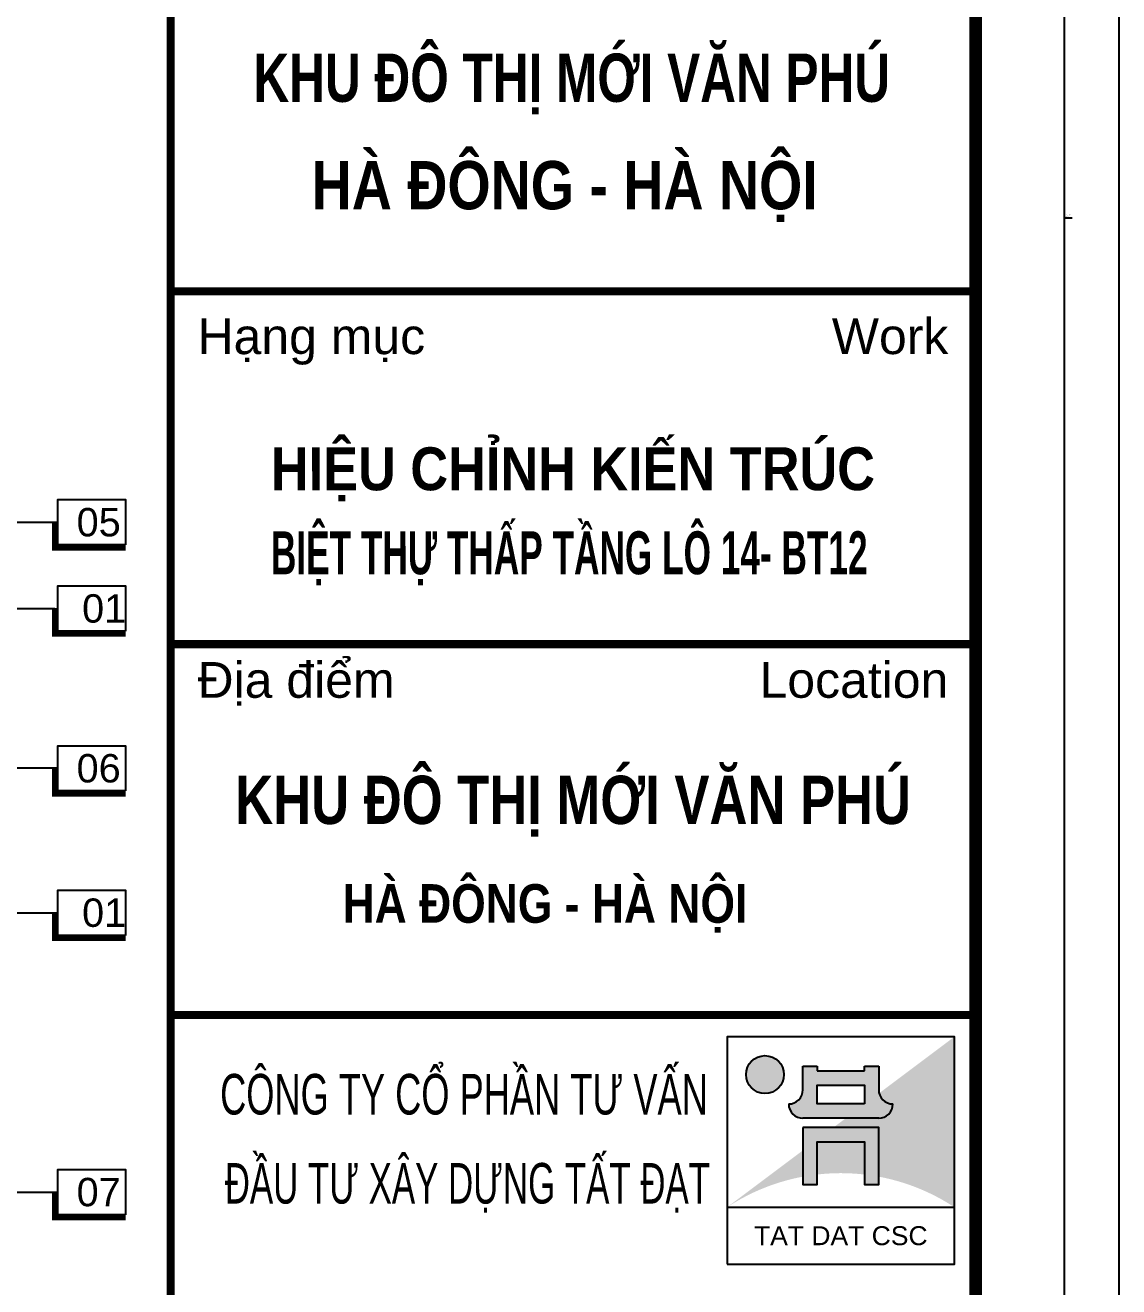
# Model space of a CAD drawing. Header units: millimetres. Extents: x -34806 to 662668, y 63228 to 99452.
# Drawn here: x 306944 to 313107, y 82655 to 89765 of the extents above; entities that cross this region are included whole.
import ezdxf
from ezdxf.enums import TextEntityAlignment as Align

# ---------------------------------------------------------------- set-up
doc = ezdxf.new("R2010")
doc.units = ezdxf.units.MM
doc.header["$LTSCALE"] = 200
doc.header["$MEASUREMENT"] = 0
doc.layers.get('0').update_dxf_attribs({"color": 95, "linetype": 'CONTINUOUS'})
doc.layers.get('DEFPOINTS').update_dxf_attribs({"linetype": 'CONTINUOUS'})
for name, color, linetype in [('DIM', 1, 'CONTINUOUS'), ('KHUNGTEN', 7, 'CONTINUOUS'), ('Net_Thay', 7, 'CONTINUOUS'), ('TEXT2', 6, 'CONTINUOUS'), ('TPTA-Funiture', 27, 'CONTINUOUS'), ('TPTA-Text', 253, 'CONTINUOUS'), ('TPTA-Virtural', 253, 'CONTINUOUS')]:
    doc.layers.add(name, color=color, linetype=linetype)
doc.layers.add('hacth', color=251, linetype='CONTINUOUS', lineweight=13)
doc.styles.add('.VnArial', font='VNARIAL.ttf')
doc.styles.add('Aria H B iso', font='VHARIALB.ttf')
doc.styles.add('Aria H iso', font='VHARIAL.ttf')
doc.styles.add('Arial iso', font='VNARIAL.ttf')
doc.styles.add('RomanS', font='romans.shx', dxfattribs={"width": 0.8})
doc.styles.add('TEXT1', font='VHARIAL.ttf', dxfattribs={"width": 0.85, "height": 200})
doc.dimstyles.new('DIM-A3', dxfattribs={"dimscale": 0, "dimtxt": 160, "dimasz": 110, "dimexe": 110, "dimexo": 0, "dimgap": 110, "dimtad": 1, "dimdec": 0, "dimdsep": 46, "dimtxsty": 'RomanS', "dimblk1": 'ARCHTICK', "dimblk2": 'ARCHTICK', "dimsah": 1, "dimcen": 0.09, "dimdle": 110, "dimclrd": 256, "dimclre": 256, "dimclrt": 14, "dimadec": 0, "dimazin": 0, "dimtfac": 1, "dimtdec": 0, "dimtix": 1, "dimtmove": 2, "dimatfit": 3, "dimfxl": 110, "dimtolj": 1, "dimarcsym": 0})

# ---------------------------------------------------------------- blocks, each defined once
blk = doc.blocks.new('_ArchTick')
at = {"layer": 'DIM', "color": 150}
blk.add_lwpolyline([(0.5000000000004547, 0.5000000000009095, 0.1333333333333333, 0, 0), (4.547473508864641e-13, 9.094947017729282e-13, 0, 0.1333333333333333, 0), (-0.4999999999995453, -0.4999999999990905, 0.1333333333333333, 0.1333333333333333, 0)], format="xyseb", dxfattribs=at)
blk = doc.blocks.new('A$C29984D40')
at = {"layer": 'TPTA-Virtural'}
blk.add_lwpolyline([(-7.243570871651173e-05, 31.89348809509829), (382.5350945389364, 31.89348809509829), (382.5350945389364, 287.1261557442558), (-7.243570871651173e-05, 287.1261557442558)], close=True, dxfattribs=at)
at = {"layer": 'TPTA-Virtural', "color": 1, "ltscale": 600, "const_width": 31.89374988118652}
blk.add_lwpolyline([(398.4819694797043, 163.0181344066077), (398.4819694797043, 15.94661315450503), (-7.243570871651173e-05, 15.94661315450503)], dxfattribs=at)
at = {"layer": 'TPTA-Text', "style": 'Aria H iso'}
blk.add_attdef('1', text='', height=160, dxfattribs=at).set_placement((183.0461620839778, 79.97925875045621), align=Align.CENTER)
blk = doc.blocks.new('A$C5F910C25')
at = {"layer": 'Net_Thay', "ltscale": 0.5, "true_color": 0x0f9997}
h = blk.add_hatch(color=134, dxfattribs=at)
edge = h.paths.add_edge_path()
edge.add_line((23.99999934621155, 24.00000047203503), (-6.537884473800659e-07, 6.000000472107786))
edge.add_arc((11.99999934621155, -12.19999952812213), 21.80000000017373, 56.60151153231379, 123.3984884676862, ccw=False)
edge.add_line((23.99999934621155, 6.000000472093234), (23.99999934621155, 24.00000047202047))
h = blk.add_hatch(color=134, dxfattribs=at)
edge = h.paths.add_edge_path()
edge.add_arc((3.999999346211553, 20.00000047209323), 2, 0, 180)
edge.add_arc((3.999999346211553, 20.00000047209323), 2, 180, 360)
at = {"layer": 'Net_Thay', "ltscale": 0.5, "true_color": 0x001e02}
h = blk.add_hatch(color=98, dxfattribs=at)
h.paths.add_polyline_path([(15.99999934621155, 14.40000047208741), (7.999999346211553, 14.40000047208741), (7.999999346211553, 8.400000472087413), (9.499999346211553, 8.400000472087413), (9.499999346211553, 12.90000047208741), (14.49999934621155, 12.90000047208741), (14.49999934621155, 8.400000472087413), (15.99999934621155, 8.400000472087413)])
h.paths.add_polyline_path([(14.49999934667721, 16.90000047208741), (9.499999346211553, 16.90000047208741), (9.499999346211553, 18.90000047208741), (14.49999934621155, 18.90000047208741)], flags=16)
edge = h.paths.add_edge_path()
edge.add_arc((17.49999934621155, 18.40000047208741), 1.499999999992724, 180.0000000002779, 270, ccw=False)
edge.add_line((15.99999934621155, 18.40000047208741), (15.99999934621155, 20.90000047210196))
edge.add_line((15.99999934621155, 20.90000047208741), (14.49999934621155, 20.90000047208741))
edge.add_line((14.49999934621155, 20.90000047208741), (14.49999934621155, 20.40000047208741))
edge.add_line((14.49999934621155, 20.40000047208741), (9.499999346211553, 20.40000047208741))
edge.add_line((9.499999346211553, 20.40000047208741), (9.499999346211553, 20.90000047208741))
edge.add_line((9.499999346211553, 20.90000047208741), (7.999999346211553, 20.90000047208741))
edge.add_line((7.999999346211553, 20.90000047208741), (7.999999346211553, 18.40000047207286))
edge.add_arc((6.499999346211553, 18.40000047208741), 1.5, 270, 359.9999999997221, ccw=False)
edge.add_arc((7.999999346211553, 16.90000047208741), 1.5, 180, 270)
edge.add_line((7.999999346211553, 15.40000047208741), (15.99999934621155, 15.40000047208741))
edge.add_arc((15.99999934621155, 16.90000047208741), 1.5, 270, 360)
at = {"layer": 'Net_Thay', "color": 2, "ltscale": 0.5}
blk.add_line((-6.537884473800659e-07, 6.000000472093234), (23.99999934621155, 6.000000472093234), dxfattribs=at)
at = {"layer": 'Net_Thay', "ltscale": 0.5}
blk.add_lwpolyline([(-6.537884473800659e-07, 4.720932338386774e-07), (23.99999934621155, 4.720932338386774e-07), (23.99999934621155, 24.00000047209323), (-6.537884473800659e-07, 24.00000047209323)], close=True, dxfattribs=at)
at = {"layer": 'Net_Thay', "color": 98, "ltscale": 0.5, "true_color": 0x001e02}
blk.add_lwpolyline([(15.99999934621155, 15.40000047208741), (7.999999346211553, 15.40000047208741, -0.414213562373095), (6.499999346211553, 16.90000047208741, 0.4142135623730951), (7.999999346211553, 18.40000047208741), (7.999999346211553, 20.90000047208741), (9.499999346211553, 20.90000047208741), (9.499999346211553, 20.40000047208741), (14.49999934621155, 20.40000047208741), (14.49999934621155, 20.90000047208741), (15.99999934621155, 20.90000047208741), (15.99999934621155, 18.40000047208741, 0.414213562373095), (17.49999934621155, 16.90000047208741, -0.414213562373095)], format="xyb", close=True, dxfattribs=at)
for points in [[(14.49999934667721, 16.90000047208741), (9.499999346211553, 16.90000047208741), (9.499999346211553, 18.90000047208741), (14.49999934621155, 18.90000047208741)], [(7.999999346211553, 14.40000047208741), (7.999999346211553, 8.400000472087413), (9.499999346211553, 8.400000472087413), (9.499999346211553, 12.90000047208741), (14.49999934621155, 12.90000047208741), (14.49999934621155, 8.400000472087413), (15.99999934621155, 8.400000472087413), (15.99999934621155, 14.40000047208741)]]:
    blk.add_lwpolyline(points, close=True, dxfattribs=at)
at = {"layer": 'Net_Thay', "color": 134, "ltscale": 0.5, "true_color": 0x0f9997}
blk.add_circle((3.999999346211553, 20.00000047209323), 2, dxfattribs=at)
at = {"layer": 'Net_Thay', "color": 2, "style": '.VnArial'}
blk.add_text('TAT DAT CSC', height=2, dxfattribs=at).set_placement((2.841745594516397, 2.000000472093234))
blk = doc.blocks.new('khung')
at = {"layer": 'DEFPOINTS', "color": 8}
blk.add_lwpolyline([(0, 0), (31503.2142857092, 0), (31503.2142857092, 22274.99999999884), (0, 22274.99999999884)], close=True, dxfattribs=at)
at = {"layer": 'KHUNGTEN', "color": 8}
blk.add_line((31503.21446545597, 16475.24069870885), (31536.14129472431, 16475.24069870885), dxfattribs=at)
at = {"layer": 'KHUNGTEN', "color": 4}
for points, const_width in [([(847.8094161225017, 388.0662020905293), (31116.97317918693, 388.0662020905293), (31116.97317918693, 21886.93379790831), (847.8094161225017, 21886.93379790831)], 54.32926829268017), ([(27622.55226480344, 21886.93379790831), (31115.14808361861, 21886.93379790831), (31115.14808361861, 388.0662020905293), (27622.55226480344, 388.0662020905293)], 34.92595818815155)]:
    blk.add_lwpolyline(points, close=True, dxfattribs=dict(at, const_width=const_width))
at = {"layer": 'KHUNGTEN', "color": 4, "const_width": 34.92595818815155}
for points in [[(27622.55244430073, 16156.79297462516), (31115.14826308552, 16156.79297462516)], [(27622.55244430073, 14624.75846653097), (31115.14826308552, 14624.75846653097)], [(27622.55244430073, 13015.04487406099), (31115.14826308552, 13015.04487406099)]]:
    blk.add_lwpolyline(points, dxfattribs=at)
at = {"layer": 'Net_Thay', "ltscale": 0.5, "xscale": 41.14443919872792, "yscale": 41.14443919843416, "zscale": 41.14443919841674}
blk.add_blockref('A$C5F910C25', (30038.09329324789, 11933.25575218037), dxfattribs=at)
at = {"color": 7, "style": 'Aria H B iso'}
for s, height, width, p, p2 in [('KHU §¤ THÞ MíI V¡N PHó', 209.5557491289093, 0.7389444991926696, (27981.5830404671, 16979.11143905187), (30745.75182077126, 16979.11143905187)), ('     hµ ®«ng - hµ néi      ', 209.5557491289093, 0.8236616100735789, (27899.69612104643, 16512.57014595026), (30833.47660882449, 16512.57014595026)), ('KHU §¤ THÞ MíI V¡N PHó', 209.5557491289093, 0.7842867514927371, (27902.79010211822, 13843.96685813665), (30836.57058989628, 13843.96685813665)), ('     hµ ®«ng - hµ néi      ', 167.6445993031274, 0.8236616100735753, (28100.74854778661, 13415.15737015691), (30447.77293800905, 13415.15737015691))]:
    blk.add_text(s, height=height, dxfattribs=dict(at, width=width)).set_placement(p, p2, align=Align.FIT)
for s, rotation, width, p, p2 in [('hiÖu chØnh kiÕn tróc ', 0.007563074260473018, 0.8721502751807877, (28057.64394805585, 15292.82606776041), (30743.28167936322, 15293.18057341316)), ('biÖt thù thÊp tÇng l« 14- bt12', 0.00784076763653109, 0.5913500781191495, (28057.64394805585, 14928.03816096876), (30648.16550555607, 14928.39266662152))]:
    blk.add_text(s, height=186.2717770034749, rotation=rotation, dxfattribs=dict(at, width=width)).set_placement(p, p2, align=Align.FIT)
at = {"layer": 'KHUNGTEN', "color": 8, "style": 'Arial iso'}
for s, width, p, p2 in [('§Þa chØ: sè 17 l« 2A, ®\xadêng Trung Yªn 1', 0.8388118954867925, (31504.31202643167, 16488.0891799439), (31534.72227211297, 16488.0891799439)), ('ph\xadêng Yªn Hoµ - quËn CÇu GiÊy - Hµ Néi', 0.7824314991727065, (31504.31202643167, 16484.5076251258), (31534.72227211297, 16484.5076251258)), ('Tel: 7833367-7833368       fax: 7833369', 0.8360724104698336, (31504.31202643167, 16480.92607030772), (31534.72227211297, 16480.92607030772)), ('Email:...................................................', 0.8776965749600775, (31504.31202643167, 16477.34451548962), (31534.72227211297, 16477.34451548962))]:
    blk.add_text(s, height=1.463414635509596, dxfattribs=dict(at, width=width)).set_placement(p, p2, align=Align.FIT)
at = {"layer": 'KHUNGTEN', "color": 8, "style": 'Arial iso', "width": 0.9999999941723045}
for s, p in [('Work', (30998.72840246174, 15884.01234600481)), ('Location', (30998.7284024671, 14391.91874527666))]:
    blk.add_text(s, height=155.2264808362291, dxfattribs=at).set_placement(p, align=Align.RIGHT)
for s, p in [('H¹ng môc', (27738.9723049301, 15884.01234600481)), ('§Þa ®iÓm', (27738.97230493592, 14391.91874527666))]:
    blk.add_text(s, height=155.2264808362291, dxfattribs=at).set_placement(p)
at = {"layer": 'TEXT2', "style": 'TEXT1'}
for s, width, p in [('C¤NG TY Cæ PHÇN T¦ VÊN', 0.6389054874326405, (27837.08662231182, 12582.8204010752)), ('§ÇU T¦ X¢Y DùNG TÊT §¹T', 0.6144138413786301, (27857.24481806948, 12196.09640660527))]:
    blk.add_text(s, height=176.1951943736632, dxfattribs=dict(at, width=width)).set_placement(p)

msp = doc.modelspace()

# ---------------------------------------------------------------- linework, layer by layer
msp.add_lwpolyline([(313107.0962567604, 66791.65224142995), (271211.4172487946, 66791.65224142995), (271211.4172487946, 96707.79039361124), (313107.0962567604, 96707.79039361124)], close=True)

# ---------------------------------------------------------------- block references
at = {"layer": 'hacth', "xscale": 1.298143060485017, "yscale": 1.298143126914511, "zscale": 1.29814313413116}
msp.add_blockref('khung', (271905.7977149503, 67291.65224142995), dxfattribs=at)
at = {"layer": 'TPTA-Funiture'}
ref = msp.add_blockref('A$C29984D40', (307509.7119095098, 86804.17096021361), dxfattribs=dict(at, xscale=-1))
ref.add_attrib('1', '05', dxfattribs={"layer": 'TPTA-Text', "height": 160, "style": 'Aria H iso'}).set_placement((307357.8799356931, 86884.15021896406), align=Align.CENTER)
ref = msp.add_blockref('A$C29984D40', (307509.7310106319, 86318.01158112238), dxfattribs=dict(at, xscale=-1))
ref.add_attrib('1', '01', dxfattribs={"layer": 'TPTA-Text', "height": 160, "style": 'Aria H iso'}).set_placement((307388.6766630092, 86397.99083987283), align=Align.CENTER)
ref = msp.add_blockref('A$C29984D40', (307509.7119095098, 85417.35459081465), dxfattribs=dict(at, xscale=-1))
ref.add_attrib('1', '06', dxfattribs={"layer": 'TPTA-Text', "height": 160, "style": 'Aria H iso'}).set_placement((307357.7707951745, 85497.3338495651), align=Align.CENTER)
ref = msp.add_blockref('A$C29984D40', (307509.7119095098, 84603.40040853687), dxfattribs=dict(at, xscale=-1))
ref.add_attrib('1', '01', dxfattribs={"layer": 'TPTA-Text', "height": 160, "style": 'Aria H iso'}).set_placement((307388.6575618872, 84683.37966728731), align=Align.CENTER)
ref = msp.add_blockref('A$C29984D40', (307509.7119095098, 83028.84842079048), dxfattribs=dict(at, xscale=-1))
ref.add_attrib('1', '07', dxfattribs={"layer": 'TPTA-Text', "height": 160, "style": 'Aria H iso'}).set_placement((307357.8799356931, 83108.82767954093), align=Align.CENTER)

# ---------------------------------------------------------------- leaders
at = {"layer": 'TPTA-Text'}
for points in [[(294249.9838901109, 88735.23835971716), (294249.9838901109, 90140.97554572028), (307127.1768149709, 90140.97554572028)], [(295203.6976710174, 86963.68078213322), (307127.1768149709, 86963.68078213322)], [(300087.0052557965, 86477.55759270789), (307111.2299400301, 86477.50012860095)], [(299324.2166238301, 85290.37272522118), (299324.2166238301, 85580.37272522118), (307127.1768149709, 85580.37272522118)], [(300134.5994535154, 83188.35824271009), (307127.1768149709, 83188.35824271009)]]:
    msp.add_leader(points, dimstyle='DIM-A3', override={"dimscale": 1, "dimtad": 0}, dxfattribs=at)
at = {"layer": 'TPTA-Text', "linetype": 'Continuous'}
msp.add_leader([(298899.9769832906, 84762.91023045659), (307127.1768149714, 84762.91023045659)], dimstyle='DIM-A3', override={"dimscale": 1, "dimtad": 0}, dxfattribs=at)

doc.saveas('drawing.dxf')
